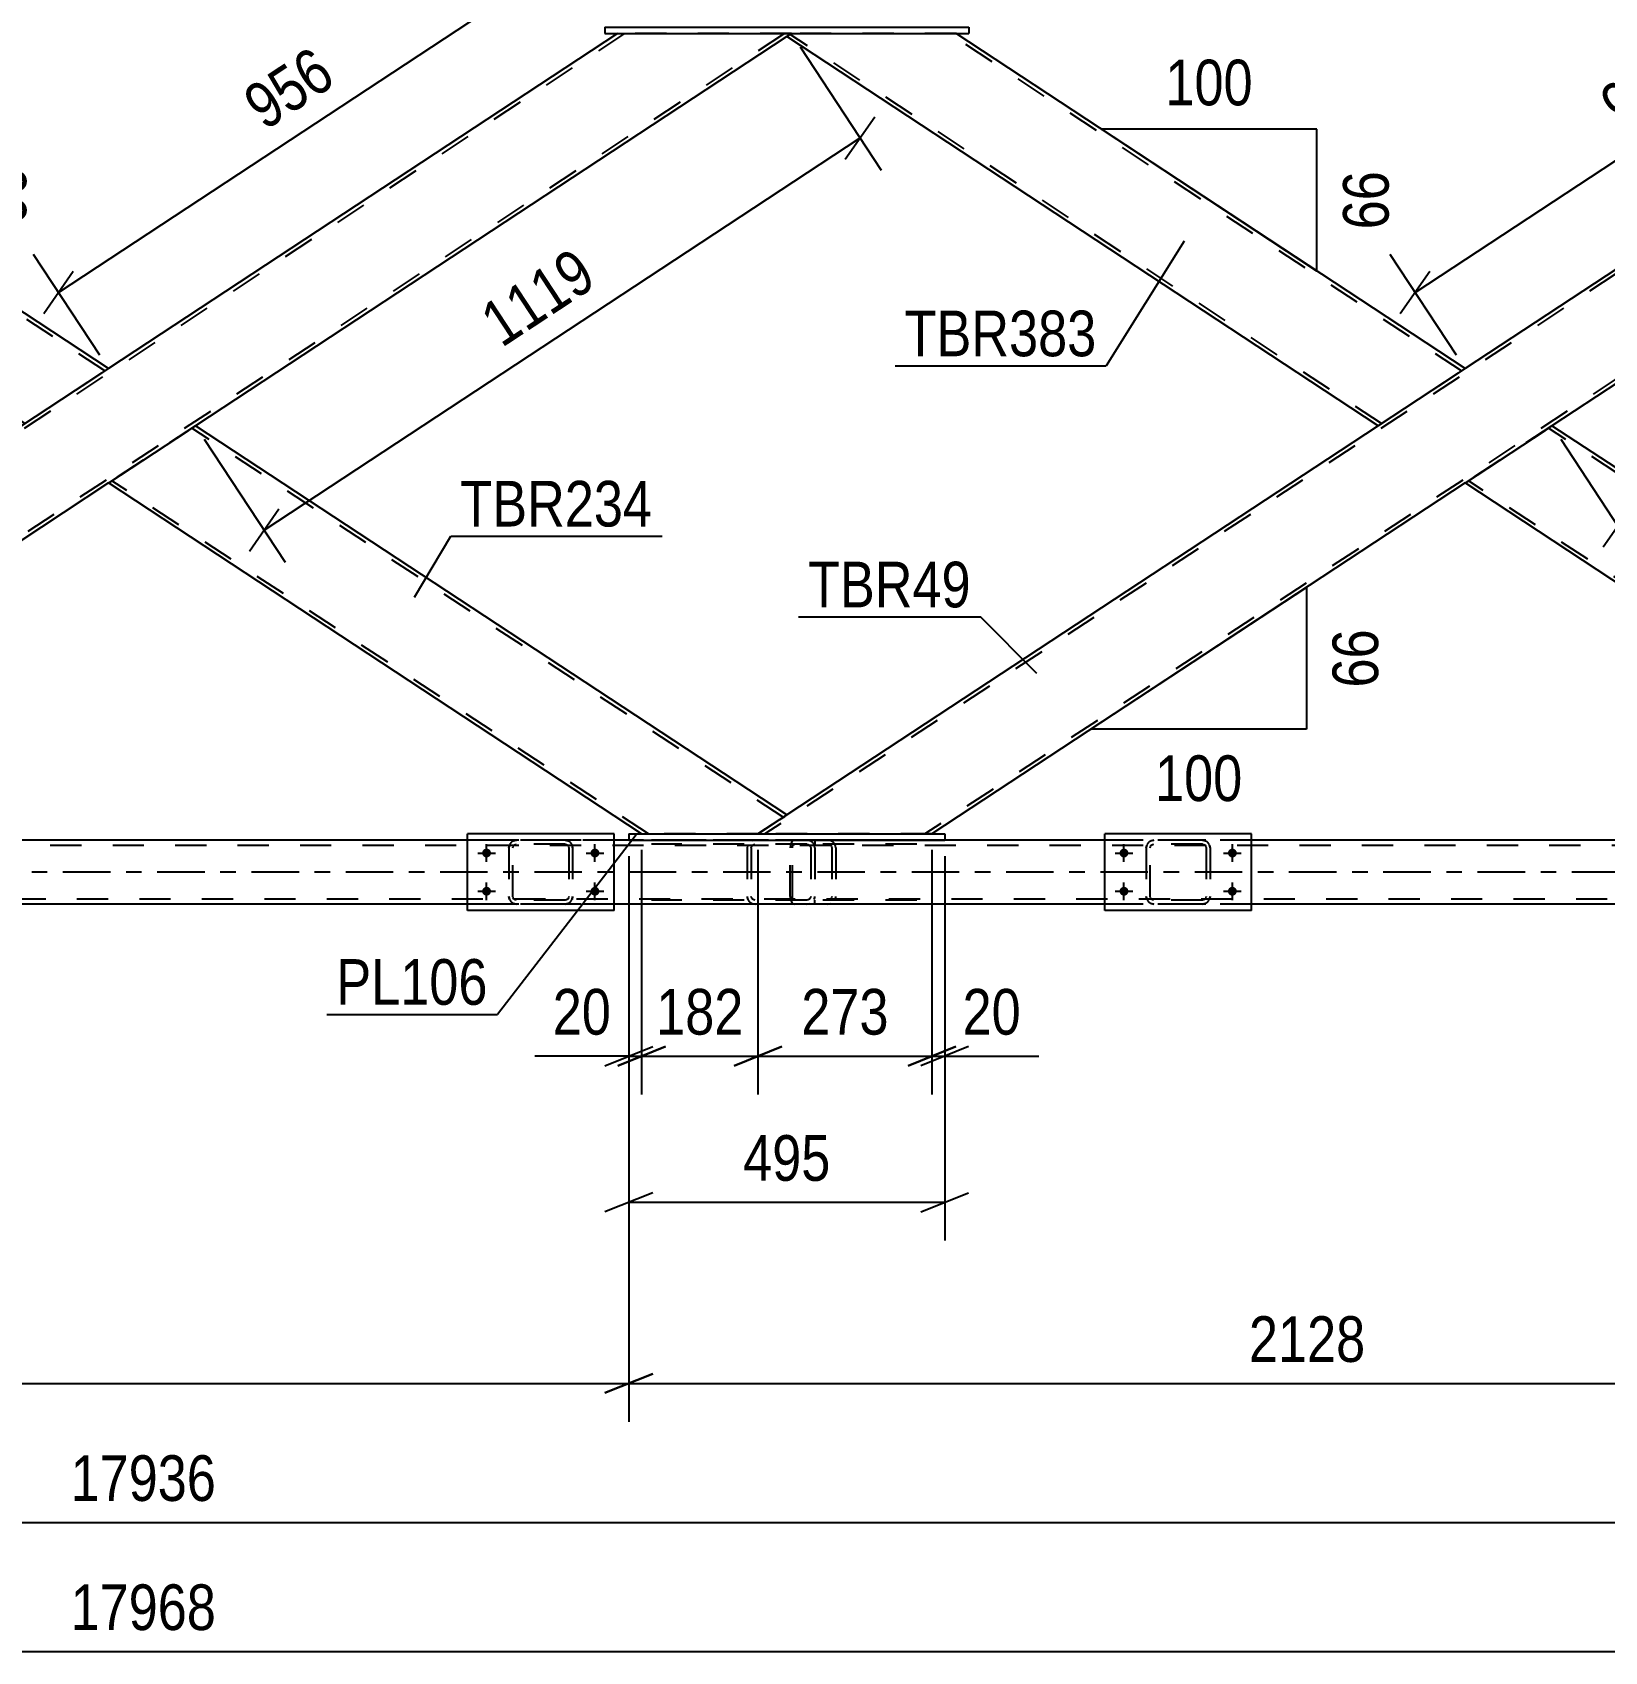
# Model space of a CAD drawing. Header units: millimetres. Extents: x -857 to 332, y -866 to -25.
# Drawn here: x -455.8 to -357.2, y -184.3 to -82.7 of the extents above; entities that cross this region are included whole.
import ezdxf

# ---------------------------------------------------------------- set-up
doc = ezdxf.new("R2010")
doc.units = ezdxf.units.MM
doc.linetypes.add('DXK_LINE_DOT2', pattern=[3.9198, 1.9599, -1.9599])
doc.linetypes.add('DXK_LINE_DOT3', pattern=[5.9187, 2.979, -0.9799, 0.9799, -0.9799])
doc.styles.add('Arial Narrow', font='ARIALN.TTF', dxfattribs={"height": 0.2})

# ---------------------------------------------------------------- blocks, each defined once
blk = doc.blocks.new('Part-570386455-11863 - 11653')
at = {"color": 2, "linetype": 'Continuous'}
for p, q in [((-419.91, -82.4), (-419.91, -82.8)), ((-419.91, -82.4), (-397.05, -82.4)), ((-419.91, -82.8), (-397.05, -82.8)), ((-397.05, -82.4), (-397.05, -82.8))]:
    blk.add_line(p, q, dxfattribs=at)
blk = doc.blocks.new('Part-570386455-11730 - 11653')
at = {"color": 2, "linetype": 'Continuous'}
for p, q in [((-419.32, -133), (-428.52, -133)), ((-428.52, -137.8), (-428.52, -133)), ((-419.32, -137.8), (-419.32, -133)), ((-419.32, -137.8), (-428.52, -137.8))]:
    blk.add_line(p, q, dxfattribs=at)
blk = doc.blocks.new('Bolt-570386455-11671 - 11653')
at = {"linetype": 'Continuous'}
for points in [[(-387.32, -133.92, -1), (-387.32, -134.48, -1)], [(-380.52, -133.92, -1), (-380.52, -134.48, -1)], [(-387.32, -136.32, -1), (-387.32, -136.88, -1)], [(-380.52, -136.32, -1), (-380.52, -136.88, -1)]]:
    blk.add_hatch(color=1, dxfattribs=at).paths.add_polyline_path(points)
at = {"color": 1, "linetype": 'Continuous'}
for p, q in [((-387.32, -134.76), (-387.32, -133.64)), ((-380.52, -134.76), (-380.52, -133.64)), ((-387.88, -134.2), (-386.76, -134.2)), ((-381.08, -134.2), (-379.96, -134.2)), ((-387.32, -137.16), (-387.32, -136.04)), ((-380.52, -137.16), (-380.52, -136.04)), ((-387.88, -136.6), (-386.76, -136.6)), ((-381.08, -136.6), (-379.96, -136.6))]:
    blk.add_line(p, q, dxfattribs=at)
blk = doc.blocks.new('Bolt-570386455-11682 - 11653')
at = {"linetype": 'Continuous'}
for points in [[(-427.32, -133.92, -1), (-427.32, -134.48, -1)], [(-420.52, -133.92, -1), (-420.52, -134.48, -1)], [(-427.32, -136.32, -1), (-427.32, -136.88, -1)], [(-420.52, -136.32, -1), (-420.52, -136.88, -1)]]:
    blk.add_hatch(color=1, dxfattribs=at).paths.add_polyline_path(points)
at = {"color": 1, "linetype": 'Continuous'}
for p, q in [((-427.32, -134.76), (-427.32, -133.64)), ((-420.52, -134.76), (-420.52, -133.64)), ((-427.88, -134.2), (-426.76, -134.2)), ((-421.08, -134.2), (-419.96, -134.2)), ((-427.32, -137.16), (-427.32, -136.04)), ((-420.52, -137.16), (-420.52, -136.04)), ((-427.88, -136.6), (-426.76, -136.6)), ((-421.08, -136.6), (-419.96, -136.6))]:
    blk.add_line(p, q, dxfattribs=at)
blk = doc.blocks.new('Part-570386455-11988 - 11653')
at = {"color": 2, "linetype": 'Continuous'}
for p, q in [((-493.62, -82.99), (-493.58, -82.97)), ((-456.51, -107.4), (-493.62, -82.99)), ((-493.58, -82.97), (-493.33, -82.8)), ((-493.38, -82.84), (-493.34, -82.8)), ((-451.05, -103.81), (-482.99, -82.8)), ((-451.49, -104.1), (-456.51, -107.4)), ((-451.08, -103.83), (-451.49, -104.1)), ((-451.05, -103.81), (-451.08, -103.83))]:
    blk.add_line(p, q, dxfattribs=at)
at = {"color": 7, "linetype": 'DXK_LINE_DOT2'}
for p, q in [((-493.62, -82.99), (-493.58, -82.97)), ((-456.29, -107.26), (-493.4, -82.85)), ((-482.99, -82.8), (-493.34, -82.8)), ((-451.27, -103.96), (-483.42, -82.8)), ((-451.49, -104.1), (-451.18, -103.9)), ((-456.29, -107.26), (-456.27, -107.25))]:
    blk.add_line(p, q, dxfattribs=at)
blk = doc.blocks.new('Part-570386455-11803 - 11653')
at = {"color": 7, "linetype": 'DXK_LINE_DOT2'}
for p, q in [((-408.24, -133.7), (-408.26, -133.88)), ((-408.26, -136.92), (-408.26, -133.88)), ((-408.18, -133.54), (-408.24, -133.7)), ((-408.1, -133.44), (-408.18, -133.54)), ((-408.13, -133.88), (-408.12, -133.79)), ((-408.13, -136.92), (-408.13, -133.88)), ((-408.12, -133.79), (-408.09, -133.71)), ((-407.99, -133.4), (-408.1, -133.44)), ((-408.09, -133.71), (-408.04, -133.66)), ((-408.04, -133.66), (-407.99, -133.64)), ((-400.33, -133.4), (-407.99, -133.4)), ((-400.33, -133.64), (-407.99, -133.64)), ((-406.72, -133.4), (-406.72, -133.64)), ((-405.71, -133.44), (-405.9, -133.4)), ((-405.9, -133.64), (-405.81, -133.66)), ((-405.81, -133.66), (-405.72, -133.71)), ((-405.72, -133.71), (-405.67, -133.79)), ((-405.67, -133.79), (-405.65, -133.88)), ((-405.65, -133.88), (-405.65, -136.92)), ((-405.43, -133.75), (-405.44, -133.7)), ((-405.4, -133.88), (-405.43, -133.75)), ((-405.4, -133.88), (-405.4, -136.92)), ((-408.26, -136.92), (-408.24, -137.11)), ((-408.24, -137.11), (-408.18, -137.26)), ((-408.12, -137.01), (-408.13, -136.92)), ((-408.09, -137.09), (-408.12, -137.01)), ((-408.04, -137.14), (-408.09, -137.09)), ((-405.72, -137.09), (-405.81, -137.14)), ((-405.67, -137.01), (-405.72, -137.09)), ((-405.65, -136.92), (-405.67, -137.01)), ((-405.44, -137.11), (-405.41, -136.99)), ((-405.41, -136.99), (-405.4, -136.92)), ((-408.18, -137.26), (-408.1, -137.37)), ((-408.1, -137.37), (-407.99, -137.4)), ((-407.99, -137.16), (-408.04, -137.14)), ((-400.33, -137.16), (-407.99, -137.16)), ((-400.33, -137.4), (-407.99, -137.4)), ((-406.72, -137.4), (-406.72, -137.16)), ((-405.81, -137.14), (-405.9, -137.16)), ((-405.9, -137.4), (-405.71, -137.37))]:
    blk.add_line(p, q, dxfattribs=at)
blk.add_arc((-405.89, -133.9), 0.492, 23.8494, 68.8059, dxfattribs=at)
blk = doc.blocks.new('Part-570386455-11761 - 11653')
at = {"color": 7, "linetype": 'DXK_LINE_DOT2'}
for p, q in [((-425.92, -133.88), (-425.89, -133.7)), ((-425.89, -133.7), (-425.92, -133.88)), ((-425.92, -133.88), (-425.92, -136.92)), ((-425.68, -133.88), (-425.66, -133.79)), ((-425.68, -136.92), (-425.68, -133.88)), ((-425.66, -133.79), (-425.61, -133.71)), ((-425.63, -133.44), (-425.44, -133.4)), ((-425.44, -133.4), (-425.63, -133.44)), ((-425.61, -133.71), (-425.53, -133.66)), ((-425.53, -133.66), (-425.44, -133.64)), ((-422.4, -133.4), (-425.44, -133.4)), ((-422.4, -133.64), (-425.44, -133.64)), ((-422.4, -133.4), (-422.22, -133.44)), ((-422.22, -133.44), (-422.4, -133.4)), ((-422.4, -133.64), (-422.31, -133.66)), ((-422.31, -133.66), (-422.23, -133.71)), ((-422.23, -133.71), (-422.18, -133.79)), ((-422.18, -133.79), (-422.16, -133.88)), ((-422.16, -133.88), (-422.16, -136.92)), ((-421.96, -133.7), (-421.92, -133.88)), ((-421.92, -133.88), (-421.96, -133.7)), ((-421.92, -133.88), (-421.92, -136.92)), ((-425.89, -137.11), (-425.92, -136.92)), ((-425.92, -136.92), (-425.89, -137.11)), ((-425.66, -137.01), (-425.68, -136.92)), ((-425.61, -137.09), (-425.66, -137.01)), ((-425.53, -137.14), (-425.61, -137.09)), ((-422.23, -137.09), (-422.31, -137.14)), ((-422.18, -137.01), (-422.23, -137.09)), ((-422.16, -136.92), (-422.18, -137.01)), ((-421.92, -136.92), (-421.96, -137.11)), ((-421.96, -137.11), (-421.92, -136.92)), ((-425.44, -137.4), (-425.63, -137.37)), ((-425.63, -137.37), (-425.44, -137.4)), ((-425.44, -137.16), (-425.53, -137.14)), ((-422.4, -137.16), (-425.44, -137.16)), ((-422.4, -137.4), (-425.44, -137.4)), ((-422.31, -137.14), (-422.4, -137.16)), ((-422.22, -137.37), (-422.4, -137.4)), ((-422.4, -137.4), (-422.22, -137.37))]:
    blk.add_line(p, q, dxfattribs=at)
at = {"color": 7, "linetype": 'DXK_LINE_DOT3'}
blk.add_line((-423.92, -135.4), (-423.92, -135.4), dxfattribs=at)
at = {"color": 7, "linetype": 'DXK_LINE_DOT2'}
for centre, start, end in [((-425.44, -133.88), 112.5, 157.5), ((-425.44, -133.88), 112.5, 157.5), ((-422.4, -133.88), 22.5, 67.5), ((-422.4, -133.88), 22.5, 67.5), ((-425.44, -136.92), 202.5, 247.5), ((-425.44, -136.92), 202.5, 247.5), ((-422.4, -136.92), 292.5, 337.5), ((-422.4, -136.92), 292.5, 337.5)]:
    blk.add_arc(centre, 0.48, start, end, dxfattribs=at)
blk = doc.blocks.new('Part-570386455-11775 - 11653')
at = {"color": 2, "linetype": 'Continuous'}
for p, q in [((-379.32, -133), (-388.52, -133)), ((-388.52, -137.8), (-388.52, -133)), ((-379.32, -137.8), (-379.32, -133)), ((-379.32, -137.8), (-388.52, -137.8))]:
    blk.add_line(p, q, dxfattribs=at)
blk = doc.blocks.new('Part-570386455-11776 - 11653')
at = {"color": 7, "linetype": 'DXK_LINE_DOT2'}
for p, q in [((-385.92, -133.88), (-385.89, -133.7)), ((-385.89, -133.7), (-385.92, -133.88)), ((-385.92, -133.88), (-385.92, -136.92)), ((-385.68, -133.88), (-385.66, -133.79)), ((-385.68, -136.92), (-385.68, -133.88)), ((-385.66, -133.79), (-385.61, -133.71)), ((-385.63, -133.44), (-385.44, -133.4)), ((-385.44, -133.4), (-385.63, -133.44)), ((-385.61, -133.71), (-385.53, -133.66)), ((-385.53, -133.66), (-385.44, -133.64)), ((-382.4, -133.4), (-385.44, -133.4)), ((-382.4, -133.64), (-385.44, -133.64)), ((-382.4, -133.4), (-382.22, -133.44)), ((-382.22, -133.44), (-382.4, -133.4)), ((-382.4, -133.64), (-382.31, -133.66)), ((-382.31, -133.66), (-382.23, -133.71)), ((-382.23, -133.71), (-382.18, -133.79)), ((-382.18, -133.79), (-382.16, -133.88)), ((-382.16, -133.88), (-382.16, -136.92)), ((-381.96, -133.7), (-381.92, -133.88)), ((-381.92, -133.88), (-381.96, -133.7)), ((-381.92, -133.88), (-381.92, -136.92)), ((-385.89, -137.11), (-385.92, -136.92)), ((-385.92, -136.92), (-385.89, -137.11)), ((-385.66, -137.01), (-385.68, -136.92)), ((-385.61, -137.09), (-385.66, -137.01)), ((-385.53, -137.14), (-385.61, -137.09)), ((-382.23, -137.09), (-382.31, -137.14)), ((-382.18, -137.01), (-382.23, -137.09)), ((-382.16, -136.92), (-382.18, -137.01)), ((-381.92, -136.92), (-381.96, -137.11)), ((-381.96, -137.11), (-381.92, -136.92)), ((-385.44, -137.4), (-385.63, -137.37)), ((-385.63, -137.37), (-385.44, -137.4)), ((-385.44, -137.16), (-385.53, -137.14)), ((-382.4, -137.16), (-385.44, -137.16)), ((-382.4, -137.4), (-385.44, -137.4)), ((-382.31, -137.14), (-382.4, -137.16)), ((-382.22, -137.37), (-382.4, -137.4)), ((-382.4, -137.4), (-382.22, -137.37))]:
    blk.add_line(p, q, dxfattribs=at)
at = {"color": 7, "linetype": 'DXK_LINE_DOT3'}
blk.add_line((-383.92, -135.4), (-383.92, -135.4), dxfattribs=at)
at = {"color": 7, "linetype": 'DXK_LINE_DOT2'}
for centre, start, end in [((-385.44, -133.88), 112.5, 157.5), ((-385.44, -133.88), 112.5, 157.5), ((-382.4, -133.88), 22.5, 67.5), ((-382.4, -133.88), 22.5, 67.5), ((-385.44, -136.92), 202.5, 247.5), ((-385.44, -136.92), 202.5, 247.5), ((-382.4, -136.92), 292.5, 337.5), ((-382.4, -136.92), 292.5, 337.5)]:
    blk.add_arc(centre, 0.48, start, end, dxfattribs=at)
blk = doc.blocks.new('Part-570386455-12042 - 11653')
at = {"color": 7, "linetype": 'DXK_LINE_DOT2'}
for p, q in [((-131.32, -133.72), (-805.81, -133.72)), ((-131.32, -133.4), (-788.52, -133.4)), ((-419.32, -133.4), (-428.52, -133.4)), ((-398.57, -133.4), (-418.39, -133.4)), ((-379.32, -133.4), (-388.52, -133.4)), ((-805.81, -137.08), (-131.32, -137.08)), ((-131.32, -137.4), (-748.52, -137.4)), ((-419.32, -137.4), (-428.52, -137.4)), ((-379.32, -137.4), (-388.52, -137.4))]:
    blk.add_line(p, q, dxfattribs=at)
at = {"color": 2, "linetype": 'Continuous'}
for p, q in [((-428.52, -133.4), (-459.32, -133.4)), ((-418.39, -133.4), (-419.32, -133.4)), ((-388.52, -133.4), (-398.57, -133.4)), ((-348.52, -133.4), (-379.32, -133.4)), ((-428.52, -137.4), (-459.32, -137.4)), ((-388.52, -137.4), (-419.32, -137.4)), ((-348.52, -137.4), (-379.32, -137.4))]:
    blk.add_line(p, q, dxfattribs=at)
at = {"color": 7, "linetype": 'DXK_LINE_DOT3'}
blk.add_line((-131.32, -135.4), (-805.81, -135.4), dxfattribs=at)
blk = doc.blocks.new('Part-570386455-11929 - 11653')
at = {"color": 7, "linetype": 'DXK_LINE_DOT2'}
for p, q in [((-407.23, -133.4), (-416.97, -133.4)), ((-407.23, -133.64), (-416.97, -133.64)), ((-410.94, -133.75), (-410.97, -133.88)), ((-410.97, -133.88), (-410.97, -136.92)), ((-410.93, -133.7), (-410.94, -133.75)), ((-410.72, -133.88), (-410.7, -133.79)), ((-410.72, -133.88), (-410.72, -136.92)), ((-410.7, -133.79), (-410.64, -133.71)), ((-410.46, -133.4), (-410.66, -133.44)), ((-410.64, -133.71), (-410.56, -133.66)), ((-410.56, -133.66), (-410.46, -133.64)), ((-407.03, -133.44), (-407.23, -133.4)), ((-407.23, -133.64), (-407.13, -133.66)), ((-407.13, -133.66), (-407.05, -133.71)), ((-407.05, -133.71), (-406.99, -133.79)), ((-406.99, -133.79), (-406.97, -133.88)), ((-406.97, -133.88), (-406.97, -136.92)), ((-406.75, -133.75), (-406.76, -133.7)), ((-406.72, -133.88), (-406.75, -133.75)), ((-406.72, -133.88), (-406.72, -136.92)), ((-410.97, -136.92), (-410.96, -136.99)), ((-410.96, -136.99), (-410.93, -137.11)), ((-410.7, -137.01), (-410.72, -136.92)), ((-410.64, -137.09), (-410.7, -137.01)), ((-410.56, -137.14), (-410.64, -137.09)), ((-407.05, -137.09), (-407.13, -137.14)), ((-406.99, -137.01), (-407.05, -137.09)), ((-406.97, -136.92), (-406.99, -137.01)), ((-406.76, -137.11), (-406.73, -136.99)), ((-406.73, -136.99), (-406.72, -136.92)), ((-407.23, -137.16), (-416.97, -137.16)), ((-407.23, -137.4), (-416.97, -137.4)), ((-410.66, -137.37), (-410.46, -137.4)), ((-410.46, -137.16), (-410.56, -137.14)), ((-407.13, -137.14), (-407.23, -137.16)), ((-407.23, -137.4), (-407.03, -137.37))]:
    blk.add_line(p, q, dxfattribs=at)
for centre, start, end in [((-407.21, -133.9), 24.32, 69.2417), ((-410.48, -136.9), 204.32, 249.2417)]:
    blk.add_arc(centre, 0.496, start, end, dxfattribs=at)
blk = doc.blocks.new('Part-570386455-11955 - 11653')
at = {"color": 2, "linetype": 'Continuous'}
for p, q in [((-408.48, -82.99), (-408.45, -82.97)), ((-371.37, -107.4), (-408.48, -82.99)), ((-408.45, -82.97), (-408.19, -82.8)), ((-408.25, -82.84), (-408.21, -82.8)), ((-365.91, -103.81), (-397.85, -82.8)), ((-366.35, -104.1), (-371.37, -107.4)), ((-365.95, -103.83), (-366.35, -104.1)), ((-365.91, -103.81), (-365.95, -103.83))]:
    blk.add_line(p, q, dxfattribs=at)
at = {"color": 7, "linetype": 'DXK_LINE_DOT2'}
for p, q in [((-408.48, -82.99), (-408.45, -82.97)), ((-371.15, -107.26), (-408.26, -82.85)), ((-397.85, -82.8), (-408.21, -82.8)), ((-366.13, -103.96), (-398.29, -82.8)), ((-366.35, -104.1), (-366.04, -103.9)), ((-371.15, -107.26), (-371.14, -107.25))]:
    blk.add_line(p, q, dxfattribs=at)
blk = doc.blocks.new('Part-570386455-12022 - 11653')
at = {"color": 2, "linetype": 'Continuous'}
for p, q in [((-418.39, -133), (-418.39, -133.4)), ((-418.39, -133), (-398.57, -133)), ((-398.57, -133), (-398.57, -133.4)), ((-418.39, -133.4), (-398.57, -133.4))]:
    blk.add_line(p, q, dxfattribs=at)
blk = doc.blocks.new('Part-570386455-12118 - 11653')
at = {"color": 2, "linetype": 'Continuous'}
for p, q in [((-360.46, -107.4), (-360.89, -107.69)), ((-323.35, -131.81), (-360.46, -107.4)), ((-365.88, -110.97), (-360.89, -107.69)), ((-365.91, -110.99), (-365.88, -110.97)), ((-332.46, -133), (-365.91, -110.99)), ((-323.38, -131.83), (-323.78, -132.1)), ((-323.38, -131.83), (-323.35, -131.81)), ((-323.78, -132.1), (-325.16, -133))]:
    blk.add_line(p, q, dxfattribs=at)
at = {"color": 7, "linetype": 'DXK_LINE_DOT2'}
for p, q in [((-323.57, -131.96), (-360.67, -107.55)), ((-365.7, -110.85), (-365.68, -110.84)), ((-332.02, -133), (-365.7, -110.85)), ((-323.78, -132.1), (-323.48, -131.9)), ((-325.16, -133), (-332.46, -133))]:
    blk.add_line(p, q, dxfattribs=at)
blk = doc.blocks.new('Part-570386455-12125 - 11653')
at = {"color": 7, "linetype": 'DXK_LINE_DOT2'}
for p, q in [((-333.54, -82.8), (-409.85, -133)), ((-323.49, -82.8), (-399.81, -133)), ((-323.06, -82.8), (-333.98, -82.8)), ((-323.06, -82.8), (-323.35, -82.99)), ((-365.91, -103.81), (-371.37, -107.4)), ((-360.46, -107.4), (-365.91, -110.99)), ((-408.48, -131.81), (-410.29, -133)), ((-399.37, -133), (-410.29, -133))]:
    blk.add_line(p, q, dxfattribs=at)
at = {"color": 2, "linetype": 'Continuous'}
for p, q in [((-333.98, -82.8), (-365.91, -103.81)), ((-323.35, -82.99), (-360.46, -107.4)), ((-371.37, -107.4), (-408.48, -131.81)), ((-365.91, -110.99), (-399.37, -133))]:
    blk.add_line(p, q, dxfattribs=at)
blk = doc.blocks.new('Part-570386455-12184 - 11653')
at = {"color": 2, "linetype": 'Continuous'}
for p, q in [((-445.59, -107.4), (-446.03, -107.69)), ((-408.48, -131.81), (-445.59, -107.4)), ((-451.02, -110.97), (-446.03, -107.69)), ((-451.05, -110.99), (-451.02, -110.97)), ((-417.59, -133), (-451.05, -110.99)), ((-408.51, -131.83), (-408.92, -132.1)), ((-408.51, -131.83), (-408.48, -131.81)), ((-408.92, -132.1), (-410.29, -133))]:
    blk.add_line(p, q, dxfattribs=at)
at = {"color": 7, "linetype": 'DXK_LINE_DOT2'}
for p, q in [((-408.7, -131.96), (-445.81, -107.55)), ((-450.83, -110.85), (-450.81, -110.84)), ((-417.15, -133), (-450.83, -110.85)), ((-408.92, -132.1), (-408.61, -131.9)), ((-410.29, -133), (-417.59, -133))]:
    blk.add_line(p, q, dxfattribs=at)
blk = doc.blocks.new('Part-570386455-12194 - 11653')
at = {"color": 7, "linetype": 'DXK_LINE_DOT2'}
for p, q in [((-418.67, -82.8), (-494.99, -133)), ((-408.63, -82.8), (-484.94, -133)), ((-408.19, -82.8), (-419.11, -82.8)), ((-408.19, -82.8), (-408.48, -82.99)), ((-451.05, -103.81), (-456.51, -107.4)), ((-445.59, -107.4), (-451.05, -110.99)), ((-493.62, -131.81), (-495.43, -133)), ((-484.51, -133), (-495.43, -133))]:
    blk.add_line(p, q, dxfattribs=at)
at = {"color": 2, "linetype": 'Continuous'}
for p, q in [((-419.11, -82.8), (-451.05, -103.81)), ((-408.48, -82.99), (-445.59, -107.4)), ((-456.51, -107.4), (-493.62, -131.81)), ((-451.05, -110.99), (-484.51, -133))]:
    blk.add_line(p, q, dxfattribs=at)
blk = doc.blocks.new('StraightDimension-570386455-12539 - 11653')
at = {"color": 7, "linetype": 'Continuous'}
for p, q in [((-419.66, -81.97), (-423.81, -75.65)), ((-423.17, -79.36), (-421.32, -76.71)), ((-454.19, -99.04), (-422.25, -78.03)), ((-451.6, -102.98), (-455.75, -96.66)), ((-453.26, -97.72), (-455.11, -100.37))]:
    blk.add_line(p, q, dxfattribs=at)
at = {"color": 0}
blk.add_wipeout([(-435.84, -86.07), (-438.14, -82.57), (-443.73, -86.24), (-441.42, -89.75)], dxfattribs=at)
at = {"color": 3, "style": 'Arial Narrow'}
blk.add_text('956', height=2.863, rotation=33.3347, dxfattribs=at).set_placement((-441.25, -88.92))
blk = doc.blocks.new('StraightDimension-570386455-12603 - 11653')
at = {"color": 7, "linetype": 'Continuous'}
for p, q in [((-417.59, -134), (-417.59, -149.34)), ((-410.29, -134), (-410.29, -149.34)), ((-419.09, -147.54), (-416.09, -146.34)), ((-417.59, -146.94), (-410.29, -146.94)), ((-408.79, -146.34), (-411.79, -147.54))]:
    blk.add_line(p, q, dxfattribs=at)
at = {"color": 0}
blk.add_wipeout([(-410.6, -146.19), (-410.6, -141.99), (-417.28, -141.99), (-417.28, -146.19)], dxfattribs=at)
at = {"color": 3, "style": 'Arial Narrow'}
blk.add_text('182', height=2.863, dxfattribs=at).set_placement((-416.68, -145.59))
blk = doc.blocks.new('StraightDimension-570386455-13001 - 11653')
at = {"color": 7, "linetype": 'Continuous'}
blk.add_line((-806.45, -184.29), (-91.26, -184.29), dxfattribs=at)
at = {"color": 0}
blk.add_wipeout([(-443.68, -183.54), (-443.68, -179.34), (-454.03, -179.34), (-454.03, -183.54)], dxfattribs=at)
at = {"color": 3, "style": 'Arial Narrow'}
blk.add_text('17968', height=2.863, dxfattribs=at).set_placement((-453.43, -182.94))
blk = doc.blocks.new('AngleDimension-570386455-13632 - 11653')
at = {"color": 7, "linetype": 'Continuous'}
for p, q in [((-462.63, -96.2), (-474.24, -88.56)), ((-460.71, -88.56), (-474.24, -88.56)), ((-460.71, -97.46), (-474.24, -88.56)), ((-460.71, -97.46), (-460.71, -88.56))]:
    blk.add_line(p, q, dxfattribs=at)
at = {"color": 0}
for points in [[(-464.13, -87.66), (-464.13, -83.46), (-470.82, -83.46), (-470.82, -87.66)], [(-455.61, -90.58), (-459.81, -90.58), (-459.81, -95.44), (-455.61, -95.44)]]:
    blk.add_wipeout(points, dxfattribs=at)
at = {"color": 3, "style": 'Arial Narrow'}
blk.add_text('100', height=2.863, dxfattribs=at).set_placement((-470.22, -87.06))
blk.add_text('66', height=2.863, rotation=90.0002, dxfattribs=at).set_placement((-456.21, -94.84))
blk = doc.blocks.new('StraightDimension-570386455-12950 - 11653')
at = {"color": 7, "linetype": 'Continuous'}
for p, q in [((-503.52, -134.4), (-503.52, -169.87)), ((-418.39, -134.4), (-418.39, -169.87)), ((-502.02, -166.87), (-505.02, -168.07)), ((-503.52, -167.47), (-418.39, -167.47)), ((-419.89, -168.07), (-416.89, -166.87))]:
    blk.add_line(p, q, dxfattribs=at)
at = {"color": 0}
blk.add_wipeout([(-456.7, -166.72), (-456.7, -162.52), (-465.21, -162.52), (-465.21, -166.72)], dxfattribs=at)
at = {"color": 3, "style": 'Arial Narrow'}
blk.add_text('2128', height=2.863, dxfattribs=at).set_placement((-464.61, -166.12))
blk = doc.blocks.new('StraightDimension-570386455-12587 - 11653')
at = {"color": 7, "linetype": 'Continuous'}
for p, q in [((-399.37, -134), (-399.37, -149.34)), ((-398.57, -134.4), (-398.57, -149.34)), ((-400.87, -147.54), (-397.87, -146.34)), ((-397.07, -146.34), (-400.07, -147.54)), ((-399.37, -146.94), (-398.57, -146.94)), ((-398.57, -146.94), (-392.67, -146.94)), ((-398.57, -146.94), (-392.67, -146.94))]:
    blk.add_line(p, q, dxfattribs=at)
at = {"color": 0}
blk.add_wipeout([(-393.19, -146.19), (-393.19, -141.99), (-398.05, -141.99), (-398.05, -146.19)], dxfattribs=at)
at = {"color": 3, "style": 'Arial Narrow'}
blk.add_text('20', height=2.863, dxfattribs=at).set_placement((-397.45, -145.59))
blk = doc.blocks.new('StraightDimension-570386455-13055 - 11653')
at = {"color": 7, "linetype": 'Continuous'}
blk.add_line((-805.81, -176.19), (-91.9, -176.19), dxfattribs=at)
at = {"color": 0}
blk.add_wipeout([(-443.68, -175.44), (-443.68, -171.24), (-454.03, -171.24), (-454.03, -175.44)], dxfattribs=at)
at = {"color": 3, "style": 'Arial Narrow'}
blk.add_text('17936', height=2.863, dxfattribs=at).set_placement((-453.43, -174.84))
blk = doc.blocks.new('StraightDimension-570386455-12511 - 11653')
at = {"color": 7, "linetype": 'Continuous'}
for p, q in [((-334.52, -81.97), (-338.68, -75.65)), ((-338.04, -79.36), (-336.19, -76.71)), ((-369.05, -99.04), (-337.11, -78.03)), ((-366.46, -102.98), (-370.62, -96.66)), ((-368.13, -97.72), (-369.98, -100.37))]:
    blk.add_line(p, q, dxfattribs=at)
at = {"color": 0}
blk.add_wipeout([(-350.7, -86.07), (-353.01, -82.57), (-358.6, -86.24), (-356.29, -89.75)], dxfattribs=at)
at = {"color": 3, "style": 'Arial Narrow'}
blk.add_text('956', height=2.863, rotation=33.3347, dxfattribs=at).set_placement((-356.12, -88.92))
blk = doc.blocks.new('StraightDimension-570386455-12521 - 11653')
at = {"color": 7, "linetype": 'Continuous'}
for p, q in [((-407.64, -83.64), (-402.56, -91.36)), ((-404.81, -90.68), (-402.96, -88.03)), ((-441.28, -113.95), (-403.88, -89.35)), ((-445.04, -108.24), (-439.96, -115.96)), ((-440.36, -112.63), (-442.2, -115.28))]:
    blk.add_line(p, q, dxfattribs=at)
at = {"color": 0}
blk.add_wipeout([(-419.44, -98.69), (-421.75, -95.18), (-428.86, -99.86), (-426.55, -103.37)], dxfattribs=at)
at = {"color": 3, "style": 'Arial Narrow'}
blk.add_text('1119', height=2.863, rotation=33.3347, dxfattribs=at).set_placement((-426.38, -102.54))
blk = doc.blocks.new('StraightDimension-570386455-12595 - 11653')
at = {"color": 7, "linetype": 'Continuous'}
for p, q in [((-410.29, -134), (-410.29, -149.34)), ((-399.37, -134), (-399.37, -149.34)), ((-411.79, -147.54), (-408.79, -146.34)), ((-410.29, -146.94), (-399.37, -146.94)), ((-397.87, -146.34), (-400.87, -147.54))]:
    blk.add_line(p, q, dxfattribs=at)
at = {"color": 0}
blk.add_wipeout([(-401.49, -146.19), (-401.49, -141.99), (-408.17, -141.99), (-408.17, -146.19)], dxfattribs=at)
at = {"color": 3, "style": 'Arial Narrow'}
blk.add_text('273', height=2.863, dxfattribs=at).set_placement((-407.57, -145.59))
blk = doc.blocks.new('StraightDimension-570386455-12611 - 11653')
at = {"color": 7, "linetype": 'Continuous'}
for p, q in [((-417.59, -134), (-417.59, -149.34)), ((-418.39, -134.4), (-418.39, -149.34)), ((-418.39, -146.94), (-424.3, -146.94)), ((-418.39, -146.94), (-424.3, -146.94)), ((-419.89, -147.54), (-416.89, -146.34)), ((-416.09, -146.34), (-419.09, -147.54)), ((-418.39, -146.94), (-417.59, -146.94))]:
    blk.add_line(p, q, dxfattribs=at)
at = {"color": 0}
blk.add_wipeout([(-418.92, -146.19), (-418.92, -141.99), (-423.77, -141.99), (-423.77, -146.19)], dxfattribs=at)
at = {"color": 3, "style": 'Arial Narrow'}
blk.add_text('20', height=2.863, dxfattribs=at).set_placement((-423.17, -145.59))
blk = doc.blocks.new('StraightDimension-570386455-12620 - 11653')
at = {"color": 7, "linetype": 'Continuous'}
for p, q in [((-418.39, -134.4), (-418.39, -158.51)), ((-398.57, -134.4), (-398.57, -158.51)), ((-416.89, -155.51), (-419.89, -156.71)), ((-418.39, -156.11), (-398.57, -156.11)), ((-400.07, -156.71), (-397.07, -155.51))]:
    blk.add_line(p, q, dxfattribs=at)
at = {"color": 0}
blk.add_wipeout([(-405.14, -155.36), (-405.14, -151.16), (-411.82, -151.16), (-411.82, -155.36)], dxfattribs=at)
at = {"color": 3, "style": 'Arial Narrow'}
blk.add_text('495', height=2.863, dxfattribs=at).set_placement((-411.22, -154.76))
blk = doc.blocks.new('StraightDimension-570386455-12940 - 11653')
at = {"color": 7, "linetype": 'Continuous'}
for p, q in [((-418.39, -134.4), (-418.39, -169.87)), ((-333.26, -134.4), (-333.26, -169.87)), ((-416.89, -166.87), (-419.89, -168.07)), ((-418.39, -167.47), (-333.26, -167.47)), ((-334.76, -168.07), (-331.76, -166.87))]:
    blk.add_line(p, q, dxfattribs=at)
at = {"color": 0}
blk.add_wipeout([(-371.57, -166.72), (-371.57, -162.52), (-380.08, -162.52), (-380.08, -166.72)], dxfattribs=at)
at = {"color": 3, "style": 'Arial Narrow'}
blk.add_text('2128', height=2.863, dxfattribs=at).set_placement((-379.48, -166.12))
blk = doc.blocks.new('StraightDimension-570386455-13243 - 11653')
at = {"color": 7, "linetype": 'Continuous'}
for p, q in [((-322.51, -83.64), (-317.6, -91.1)), ((-319.84, -90.42), (-318, -87.77)), ((-356.32, -113.69), (-318.92, -89.09)), ((-359.91, -108.24), (-355, -115.7)), ((-355.39, -112.37), (-357.24, -115.02))]:
    blk.add_line(p, q, dxfattribs=at)
at = {"color": 0}
blk.add_wipeout([(-334.48, -98.43), (-336.78, -94.92), (-343.9, -99.6), (-341.59, -103.11)], dxfattribs=at)
at = {"color": 3, "style": 'Arial Narrow'}
blk.add_text('1119', height=2.863, rotation=33.3347, dxfattribs=at).set_placement((-341.42, -102.27))
blk = doc.blocks.new('AngleDimension-570386455-34185 - 11653')
at = {"color": 7, "linetype": 'Continuous'}
for p, q in [((-375.87, -117.54), (-389.4, -126.44)), ((-375.87, -117.54), (-375.87, -126.44)), ((-389.34, -126.4), (-389.4, -126.44)), ((-375.87, -126.44), (-389.4, -126.44))]:
    blk.add_line(p, q, dxfattribs=at)
at = {"color": 0}
for points in [[(-370.77, -119.56), (-374.97, -119.56), (-374.97, -124.42), (-370.77, -124.42)], [(-379.29, -131.54), (-379.29, -127.34), (-385.97, -127.34), (-385.97, -131.54)]]:
    blk.add_wipeout(points, dxfattribs=at)
at = {"color": 3, "style": 'Arial Narrow'}
blk.add_text('66', height=2.863, rotation=90.0002, dxfattribs=at).set_placement((-371.37, -123.82))
blk.add_text('100', height=2.863, dxfattribs=at).set_placement((-385.37, -130.94))
blk = doc.blocks.new('AngleDimension-570386455-34187 - 11653')
at = {"color": 7, "linetype": 'Continuous'}
for p, q in [((-388.75, -88.79), (-388.74, -88.8)), ((-375.21, -88.8), (-388.74, -88.8)), ((-375.21, -97.7), (-388.74, -88.8)), ((-375.21, -97.7), (-375.21, -88.8))]:
    blk.add_line(p, q, dxfattribs=at)
at = {"color": 0}
for points in [[(-378.63, -87.9), (-378.63, -83.7), (-385.32, -83.7), (-385.32, -87.9)], [(-370.11, -90.82), (-374.31, -90.82), (-374.31, -95.68), (-370.11, -95.68)]]:
    blk.add_wipeout(points, dxfattribs=at)
at = {"color": 3, "style": 'Arial Narrow'}
blk.add_text('100', height=2.863, dxfattribs=at).set_placement((-384.72, -87.3))
blk.add_text('66', height=2.863, rotation=90.0002, dxfattribs=at).set_placement((-370.71, -95.08))
blk = doc.blocks.new('Mark-570386455-11951 - 11653')
at = {"color": 30, "linetype": 'Continuous'}
for p in [(-383.55, -95.82), (-401.69, -103.64)]:
    blk.add_line(p, (-388.43, -103.64), dxfattribs=at)
at = {"color": 0}
blk.add_wipeout([(-389.03, -103.04), (-389.03, -100.04), (-401.09, -100.04), (-401.09, -103.04)], dxfattribs=at)
blk.add_wipeout([(-389.03, -103.04), (-389.03, -100.04), (-401.09, -100.04), (-401.09, -103.04)], dxfattribs=at)
at = {"color": 3, "style": 'Arial Narrow'}
blk.add_text('TBR383', height=2.863, dxfattribs=at).set_placement((-401.09, -103.04))
blk = doc.blocks.new('Mark-570386455-12018 - 11653')
at = {"color": 30, "linetype": 'Continuous'}
for p in [(-417.93, -133.06), (-437.35, -144.32)]:
    blk.add_line(p, (-426.64, -144.32), dxfattribs=at)
at = {"color": 0}
blk.add_wipeout([(-427.24, -143.72), (-427.24, -140.72), (-436.75, -140.72), (-436.75, -143.72)], dxfattribs=at)
blk.add_wipeout([(-427.24, -143.72), (-427.24, -140.72), (-436.75, -140.72), (-436.75, -143.72)], dxfattribs=at)
at = {"color": 3, "style": 'Arial Narrow'}
blk.add_text('PL106', height=2.863, dxfattribs=at).set_placement((-436.75, -143.72))
blk = doc.blocks.new('Mark-570386455-12121 - 11653')
at = {"color": 30, "linetype": 'Continuous'}
for p in [(-407.75, -119.39), (-392.79, -122.93)]:
    blk.add_line(p, (-396.33, -119.39), dxfattribs=at)
at = {"color": 0}
blk.add_wipeout([(-396.93, -118.79), (-396.93, -115.79), (-407.15, -115.79), (-407.15, -118.79)], dxfattribs=at)
blk.add_wipeout([(-396.93, -118.79), (-396.93, -115.79), (-407.15, -115.79), (-407.15, -118.79)], dxfattribs=at)
at = {"color": 3, "style": 'Arial Narrow'}
blk.add_text('TBR49', height=2.863, dxfattribs=at).set_placement((-407.15, -118.79))
blk = doc.blocks.new('Mark-570386455-12180 - 11653')
at = {"color": 30, "linetype": 'Continuous'}
for p, q in [((-431.84, -118.15), (-429.57, -114.32)), ((-429.57, -114.32), (-416.31, -114.32))]:
    blk.add_line(p, q, dxfattribs=at)
at = {"color": 0}
blk.add_wipeout([(-416.91, -113.72), (-416.91, -110.72), (-428.97, -110.72), (-428.97, -113.72)], dxfattribs=at)
blk.add_wipeout([(-416.91, -113.72), (-416.91, -110.72), (-428.97, -110.72), (-428.97, -113.72)], dxfattribs=at)
at = {"color": 3, "style": 'Arial Narrow'}
blk.add_text('TBR234', height=2.863, dxfattribs=at).set_placement((-428.97, -113.72))

msp = doc.modelspace()

# ---------------------------------------------------------------- block references
for name in ['Part-570386455-12194 - 11653', 'Part-570386455-11988 - 11653', 'Part-570386455-11863 - 11653', 'Part-570386455-12125 - 11653', 'Part-570386455-11955 - 11653', 'Part-570386455-12184 - 11653', 'Part-570386455-12118 - 11653', 'Part-570386455-11730 - 11653', 'Part-570386455-12022 - 11653', 'Part-570386455-11775 - 11653', 'Part-570386455-12042 - 11653', 'Bolt-570386455-11682 - 11653', 'Part-570386455-11761 - 11653', 'Part-570386455-11929 - 11653', 'Part-570386455-11803 - 11653', 'Bolt-570386455-11671 - 11653', 'Part-570386455-11776 - 11653']:
    msp.add_blockref(name, (0, 0))

# ---------------------------------------------------------------- next in the draw order: block references
for name in ['StraightDimension-570386455-12539 - 11653', 'StraightDimension-570386455-12511 - 11653', 'AngleDimension-570386455-34185 - 11653', 'StraightDimension-570386455-12603 - 11653']:
    msp.add_blockref(name, (0, 0))

# ---------------------------------------------------------------- next in the draw order: block references
for name in ['AngleDimension-570386455-13632 - 11653', 'StraightDimension-570386455-12521 - 11653', 'AngleDimension-570386455-34187 - 11653', 'StraightDimension-570386455-13243 - 11653', 'StraightDimension-570386455-13001 - 11653']:
    msp.add_blockref(name, (0, 0))

# ---------------------------------------------------------------- next in the draw order: block references
for name in ['Mark-570386455-11951 - 11653', 'Mark-570386455-12180 - 11653', 'Mark-570386455-12121 - 11653', 'StraightDimension-570386455-12587 - 11653', 'StraightDimension-570386455-12950 - 11653']:
    msp.add_blockref(name, (0, 0))

# ---------------------------------------------------------------- next in the draw order: block references
msp.add_blockref('StraightDimension-570386455-13055 - 11653', (0, 0))

# ---------------------------------------------------------------- next in the draw order: block references
for name in ['StraightDimension-570386455-12611 - 11653', 'StraightDimension-570386455-12595 - 11653']:
    msp.add_blockref(name, (0, 0))

# ---------------------------------------------------------------- next in the draw order: block references
msp.add_blockref('StraightDimension-570386455-12620 - 11653', (0, 0))

# ---------------------------------------------------------------- next in the draw order: block references
msp.add_blockref('StraightDimension-570386455-12940 - 11653', (0, 0))

# ---------------------------------------------------------------- next in the draw order: block references
msp.add_blockref('Mark-570386455-12018 - 11653', (0, 0))

doc.saveas('drawing.dxf')
